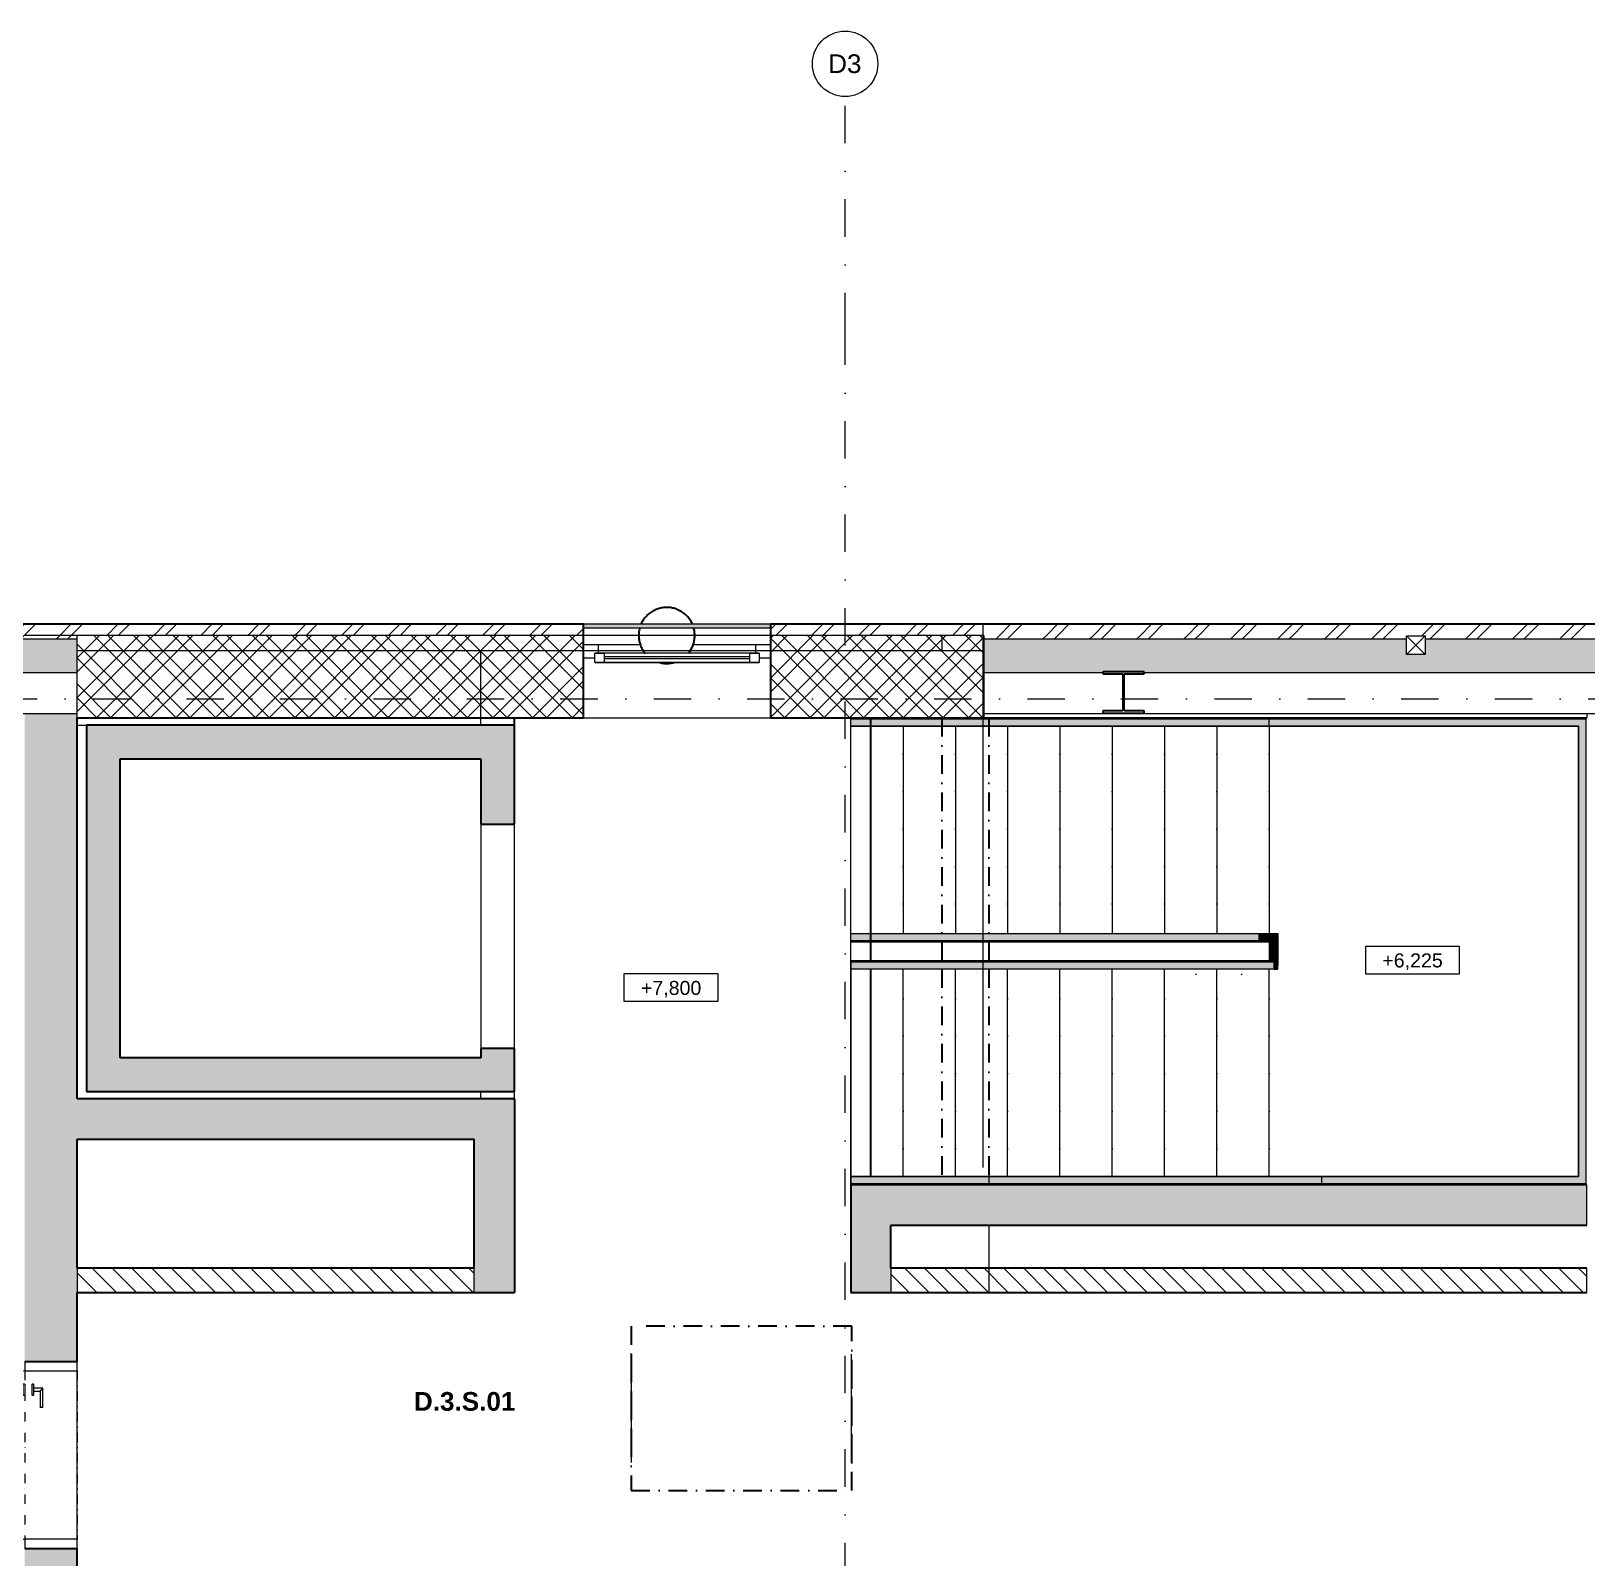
# Model space of a CAD drawing. Header units: millimetres. Extents: x -8379 to 24704, y 54514 to 72403.
# Drawn here: x 3892 to 12218, y 64235 to 72403 of the extents above; entities that cross this region are included whole.
import ezdxf

# ---------------------------------------------------------------- set-up
doc = ezdxf.new("R2010")
doc.units = ezdxf.units.MM
for name, pattern in [('HA_DashDot_10mm-S3mm', [500, 200, -150, 0, -150]), ('HA_DashDot_2_2mm-S0_6mm', [110, 50, -30, 0, -30]), ('HA_DashDot_4mm-S1mm', [200, 100, -50, 0, -50])]:
    doc.linetypes.add(name, pattern=pattern)
for name, color, linetype, lineweight in [('-UNDERLAY_A-CLNG-____-OTLN', 252, 'Continuous', 9), ('-UNDERLAY_A-FLOR-____-OTLN', 252, 'Continuous', 9), ('-UNDERLAY_A-FLOR-____-OVHD', 252, 'HA_DashDot_4mm-S1mm', 25), ('-UNDERLAY_A-ROOF-____-OTLN', 252, 'Continuous', 9), ('-UNDERLAY_A-WALL-____-OTLN', 252, 'Continuous', 9), ('-UNDERLAY_E-LITE-EQPM-OTLN', 252, 'Continuous', 9), ('A-AREA-____-IDEN', 252, 'Continuous', 9), ('A-AREA-____-OTLN', 252, 'Continuous', 5), ('A-DOOR-____-MCUT', 252, 'HA_DashDot_2_2mm-S0_6mm', 9), ('A-DOOR-____-OTLN', 252, 'Continuous', 9), ('A-DOOR-FRAM-MCUT', 252, 'Continuous', 9), ('A-FLOR-____-OTLN', 252, 'Continuous', 9), ('A-FLOR-____-OVHD', 252, 'HA_DashDot_4mm-S1mm', 25), ('A-FLOR-HRAL-OTLN', 252, 'Continuous', 9), ('A-GENM-____-OTLN', 252, 'Continuous', 9), ('A-GLAZ-____-MCUT', 252, 'Continuous', 5), ('A-GLAZ-____-OTLN', 252, 'Continuous', 5), ('A-WALL-____-MCUT', 252, 'Continuous', 9), ('A-WALL-____-PATT', 252, 'Continuous', 25), ('G-____-____-DIMS', 252, 'Continuous', 5), ('I-WALL-____-MCUT', 252, 'Continuous', 25), ('M-HVAC-DUCT-OTLN', 252, 'Continuous', 9), ('S-COLS-____-MCUT', 252, 'Continuous', 25), ('S-COLS-____-OTLN', 252, 'Continuous', 9), ('S-GRID-____-IDEN', 252, 'Continuous', 9), ('S-GRID-____-OTLN', 252, 'Continuous', 5), ('S-STRS-____-OTLN', 252, 'Continuous', 9)]:
    doc.layers.add(name, color=color, linetype=linetype, lineweight=lineweight)
doc.styles.add('Arial', font='arial.ttf', dxfattribs={"height": 100})
doc.styles.add('Arial_1', font='arial.ttf', dxfattribs={"height": 75})
doc.styles.add('Arial_B', font='arialbd.ttf', dxfattribs={"height": 100})
pattern_1 = [(45, (0, 0), (-125.7236, 125.7236), []), (45, (0, 190.5), (-125.7236, 125.7236), [])]
pattern_2 = [(0, (0, 0), (58.594, 33.829), [39.062, -78.125]), (120, (0, 0), (-58.593773, 33.829393), [39.063, -78.125]), (60, (0, 0), (0.000227, 67.658393), [0, -78.125, 39.063, 0])]
pattern_3 = [(135, (0, 0), (-53.03301, -53.03301), [])]

# ---------------------------------------------------------------- blocks, each defined once
blk = doc.blocks.new('HA_LF_GenericSymbol - Default-V4-UDL_3NP-D')
at = {"layer": '-UNDERLAY_E-LITE-EQPM-OTLN'}
for p, q in [((-120.1, -120.1), (-125, -125)), ((120.1, -120.1), (125, -125))]:
    blk.add_line(p, q, dxfattribs=at)
blk = doc.blocks.new('HA_DR_Single_Swing_Solid - In_900x2100-1515930-UDL_3NP-D')
at = {"layer": 'A-DOOR-____-MCUT'}
for p, q in [((-450, 140), (450, 140)), ((-450, -140), (450, -140))]:
    blk.add_line(p, q, dxfattribs=at)
at = {"layer": 'A-DOOR-____-OTLN'}
for p, q in [((-357.5, -42.5), (-357.5, -92)), ((-255, -42.5), (-357.5, -42.5)), ((-342.5, -92), (-342.5, -57.5)), ((-342.5, -57.5), (-255, -57.5)), ((-255, -42.5), (-255, -57.5)), ((-380, -92), (-320, -92)), ((-380, -92), (-380, -100)), ((-320, -100), (-380, -100)), ((-380, -140), (-320, -140)), ((-380, -140), (-380, -148)), ((-320, -148), (-380, -148)), ((-357.5, -148), (-357.5, -197.5)), ((-342.5, -182.5), (-342.5, -148)), ((-320, -100), (-320, -92)), ((-320, -148), (-320, -140)), ((-357.5, -197.5), (-255, -197.5)), ((-255, -182.5), (-342.5, -182.5)), ((-255, -182.5), (-255, -197.5))]:
    blk.add_line(p, q, dxfattribs=at)
at = {"layer": 'A-DOOR-____-OTLN', "lineweight": 5}
blk.add_line((450, -1040), (450, -140), dxfattribs=at)
blk.add_arc((450, -140), 900, 180, 270, dxfattribs=at)
at = {"layer": 'A-DOOR-____-OTLN'}
for points in [[(-342.5, -57.5), (-342.5, -57.5), (-342.6, -57.4), (-343.1, -56.9), (-343.5, -56.5), (-343.9, -56.1), (-344.4, -55.6), (-344.8, -55.2), (-345.4, -54.6), (-346.1, -53.9), (-346.7, -53.3), (-347.1, -52.9), (-347.6, -52.4), (-348.1, -51.9), (-348.5, -51.5), (-349, -51), (-349.5, -50.5), (-350, -50), (-350.5, -49.5), (-351, -49), (-351.5, -48.5), (-351.9, -48.1), (-352.4, -47.6), (-352.9, -47.1), (-353.3, -46.7), (-353.8, -46.2), (-354.2, -45.8), (-354.7, -45.3), (-355.2, -44.8), (-355.6, -44.4), (-356.1, -43.9), (-356.5, -43.5), (-356.9, -43.1), (-357.4, -42.6), (-357.5, -42.5), (-357.5, -42.5)], [(-357.5, -197.5), (-357.5, -197.5), (-357.4, -197.4), (-356.9, -196.9), (-356.5, -196.5), (-356.1, -196.1), (-355.6, -195.6), (-355.2, -195.2), (-354.6, -194.6), (-353.9, -193.9), (-353.3, -193.3), (-352.9, -192.9), (-352.4, -192.4), (-351.9, -191.9), (-351.5, -191.5), (-351, -191), (-350.5, -190.5), (-350, -190), (-349.5, -189.5), (-349, -189), (-348.5, -188.5), (-348.1, -188.1), (-347.6, -187.6), (-347.1, -187.1), (-346.7, -186.7), (-346.2, -186.2), (-345.8, -185.8), (-345.3, -185.3), (-344.8, -184.8), (-344.4, -184.4), (-343.9, -183.9), (-343.5, -183.5), (-343.1, -183.1), (-342.6, -182.6), (-342.5, -182.5), (-342.5, -182.5)]]:
    blk.add_open_spline(points, degree=3, knots=[0, 0, 0, 0, 0.083333, 0.125, 0.166667, 0.208333, 0.229167, 0.25, 0.291667, 0.333333, 0.354167, 0.375, 0.395833, 0.416667, 0.4375, 0.458333, 0.479167, 0.5, 0.520833, 0.541667, 0.5625, 0.583333, 0.604167, 0.625, 0.645833, 0.666667, 0.6875, 0.708333, 0.75, 0.770833, 0.791667, 0.833333, 0.875, 0.916667, 1, 1, 1, 1], dxfattribs=at)
at = {"layer": 'A-DOOR-FRAM-MCUT'}
for p, q in [((-450, 140), (-500, 140)), ((-500, 140), (-500, -140)), ((-450, -140), (-450, 140)), ((500, 140), (450, 140)), ((450, 140), (450, -140)), ((500, -140), (500, 140)), ((-500, -140), (-450, -140)), ((450, -140), (500, -140))]:
    blk.add_line(p, q, dxfattribs=at)
blk = doc.blocks.new('HA_sCO_Generic_H - HEB 220-1380196-UDL_3NP-D')
at = {"layer": 'S-COLS-____-MCUT'}
for p, q in [((110, 110), (-110, 110)), ((-110, 110), (-110, 99)), ((-110, 99), (-3.25, 99)), ((-3.25, 99), (-3.25, -99)), ((3.25, -99), (3.25, 99)), ((3.25, 99), (110, 99)), ((110, 99), (110, 110)), ((-110, -99), (-110, -110)), ((-3.25, -99), (-110, -99)), ((-110, -110), (110, -110)), ((110, -99), (3.25, -99)), ((110, -110), (110, -99))]:
    blk.add_line(p, q, dxfattribs=at)
blk = doc.blocks.new('Top Rail Type - Top Rail_Internal_-1395520-UDL_3NP-D')
at = {"layer": 'A-FLOR-HRAL-OTLN'}
for points in [[(8278.2, 67535.3), (10463.6, 67535.3), (10463.6, 67575.3), (8278.2, 67575.3)], [(10523.6, 67535.3), (10563.6, 67575.3), (10463.6, 67575.3), (10463.6, 67535.3)], [(10563.6, 67475.3), (10563.6, 67575.3), (10523.6, 67535.3), (10523.6, 67475.3)], [(10563.6, 67404.5), (10563.6, 67475.3), (10523.6, 67475.3), (10523.6, 67424.5), (10543.6, 67424.5), (10543.6, 67404.5)], [(8278.2, 67384.5), (10543.6, 67384.5), (10543.6, 67424.5), (8278.2, 67424.5)], [(10563.6, 67384.5), (10563.6, 67404.5), (10543.6, 67404.5), (10543.6, 67384.5)]]:
    blk.add_hatch(color=256, dxfattribs=at).paths.add_polyline_path(points)
for p, q in [((8278.2, 67575.3), (10463.6, 67575.3)), ((10463.6, 67535.3), (8278.2, 67535.3)), ((10463.6, 67535.3), (10463.6, 67575.3)), ((10463.6, 67575.3), (10563.6, 67575.3)), ((10523.6, 67535.3), (10463.6, 67535.3)), ((10523.6, 67475.3), (10523.6, 67535.3)), ((10563.6, 67575.3), (10563.6, 67475.3)), ((10523.6, 67424.5), (10523.6, 67475.3)), ((10563.6, 67475.3), (10563.6, 67404.5)), ((8278.2, 67384.5), (8278.2, 67424.5)), ((8278.2, 67424.5), (10543.6, 67424.5)), ((10543.6, 67384.5), (8278.2, 67384.5)), ((10563.6, 67404.5), (10543.3, 67404.5)), ((10543.3, 67384.5), (10563.6, 67384.5)), ((10543.6, 67424.5), (10543.6, 67384.5)), ((10563.6, 67384.5), (10563.6, 67404.5))]:
    blk.add_line(p, q, dxfattribs=at)
blk = doc.blocks.new('Top Rail Type - Top Rail_Internal_-V5-UDL_3NP-D')
at = {"layer": 'A-FLOR-HRAL-OTLN'}
for p, q in [((8278.2, 67575.3), (10463.6, 67575.3)), ((8278.2, 67535.3), (10463.6, 67535.3)), ((10463.6, 67575.3), (10563.6, 67575.3)), ((10463.6, 67535.3), (10523.6, 67535.3)), ((10523.6, 67535.3), (10523.6, 67424.5)), ((10563.6, 67575.3), (10563.6, 67404.5)), ((8278.2, 67384.5), (8278.2, 67424.5)), ((10523.6, 67424.5), (8278.2, 67424.5)), ((10543.6, 67384.5), (8278.2, 67384.5))]:
    blk.add_line(p, q, dxfattribs=at)
blk = doc.blocks.new('Top Rail Type - Top Rail_Internal_-1395537-UDL_3NP-D')
at = {"layer": 'A-FLOR-HRAL-OTLN'}
for points in [[(8278.2, 68684.5), (10518.2, 68684.5), (10518.2, 68724.5), (8278.2, 68724.5)], [(10518.2, 68684.5), (12172.8, 68684.5), (12212.8, 68724.5), (10518.2, 68724.5)], [(12212.8, 66235.3), (12212.8, 68724.5), (12172.8, 68684.5), (12172.8, 66275.3)], [(8278.2, 66235.3), (10518.2, 66235.3), (10518.2, 66275.3), (8278.2, 66275.3)], [(10518.2, 66235.3), (10798.2, 66235.3), (10798.2, 66275.3), (10518.2, 66275.3)], [(10798.2, 66235.3), (12212.8, 66235.3), (12172.8, 66275.3), (10798.2, 66275.3)]]:
    blk.add_hatch(color=256, dxfattribs=at).paths.add_polyline_path(points)
for p, q in [((8278.2, 68724.5), (10518.2, 68724.5)), ((10518.2, 68684.5), (10518.2, 68724.5)), ((10518.2, 68724.5), (12212.8, 68724.5)), ((12212.8, 68724.5), (12212.8, 66235.3)), ((10518.2, 68684.5), (8278.2, 68684.5)), ((12172.8, 68684.5), (10518.2, 68684.5)), ((12172.8, 66275.3), (12172.8, 68684.5)), ((8278.2, 66235.3), (8278.2, 66275.3)), ((8278.2, 66275.3), (10518.2, 66275.3)), ((10518.2, 66235.3), (8278.2, 66235.3)), ((10518.2, 66275.3), (10798.2, 66275.3)), ((10798.2, 66235.3), (10518.2, 66235.3)), ((10798.2, 66275.3), (12172.8, 66275.3)), ((10798.2, 66275.3), (10798.2, 66235.3)), ((12212.8, 66235.3), (10798.2, 66235.3))]:
    blk.add_line(p, q, dxfattribs=at)
blk = doc.blocks.new('Top Rail Type - Top Rail_Internal_-V6-UDL_3NP-D')
at = {"layer": 'A-FLOR-HRAL-OTLN'}
for p, q in [((8278.2, 68724.5), (10518.2, 68724.5)), ((10518.2, 68724.5), (12212.8, 68724.5)), ((12212.8, 68724.5), (12212.8, 66235.3)), ((8278.2, 68684.5), (10518.2, 68684.5)), ((10518.2, 68684.5), (12172.8, 68684.5)), ((12172.8, 68684.5), (12172.8, 66275.3)), ((8278.2, 66235.3), (8278.2, 66275.3)), ((10798.2, 66275.3), (8278.2, 66275.3)), ((10798.2, 66235.3), (8278.2, 66235.3)), ((12172.8, 66275.3), (10798.2, 66275.3)), ((12212.8, 66235.3), (10798.2, 66235.3))]:
    blk.add_line(p, q, dxfattribs=at)
blk = doc.blocks.new('HA_WD_SinglePanel - 1000x2400-1388438-UDL_3NP-D')
at = {"layer": 'A-GLAZ-____-MCUT'}
for p, q in [((-420, 170), (-500, 170)), ((-420, 125), (-420, 170)), ((500, 170), (420, 170)), ((420, 170), (420, 125)), ((-500, 100), (-440, 100)), ((-440, 75), (-440, 125)), ((-440, 125), (-390, 125)), ((-390, 125), (-390, 75)), ((390, 105), (-390, 105)), ((390, 95), (-390, 95)), ((390, 75), (390, 125)), ((390, 125), (440, 125)), ((440, 125), (440, 75)), ((440, 100), (500, 100)), ((-390, 75), (-440, 75)), ((440, 75), (390, 75))]:
    blk.add_line(p, q, dxfattribs=at)
at = {"layer": 'A-GLAZ-____-OTLN'}
for p, q in [((-195.7, 170), (-420, 170)), ((420, 170), (86.2, 170)), ((440, 125), (-440, 125)), ((-440, 75), (-440, 125)), ((390, 125), (-390, 125)), ((440, 125), (440, 75)), ((-440, 75), (440, 75)), ((390, 75), (-390, 75))]:
    blk.add_line(p, q, dxfattribs=at)
blk = doc.blocks.new('Railing - Railing-1601675-UDL_3NP-D')
at = {"layer": 'A-FLOR-HRAL-OTLN'}
blk.add_hatch(color=256, dxfattribs=at).paths.add_polyline_path([(7848.2, 69209.9), (7848.2, 69229.9), (6848.2, 69229.9), (6848.2, 69209.9), (7542.1, 69209.9)])
for p, q in [((7848.2, 69229.9), (6848.2, 69229.9)), ((6848.2, 69209.9), (7848.2, 69209.9))]:
    blk.add_line(p, q, dxfattribs=at)
blk = doc.blocks.new('HA_GM_ProductsPlaceholder - LP31 -Prosklené zábradlí-V11-UDL_3NP-D')
at = {"layer": 'A-GENM-____-OTLN', "lineweight": 25, "flags": 128}
for points in [[(137.5, 60), (135.7, 63.9), (133, 69.3), (130.2, 74.5), (127.1, 79.7), (123.8, 84.7), (120.3, 89.6), (116.6, 94.3), (112.8, 98.9), (108.7, 103.3), (104.5, 107.6), (100.1, 111.7), (95.6, 115.6), (90.9, 119.3), (86, 122.9), (81, 126.2), (75.9, 129.4), (70.7, 132.3), (65.4, 135), (59.9, 137.5), (54.4, 139.8), (48.7, 141.9), (43, 143.7), (37.2, 145.3), (31.4, 146.7), (25.5, 147.8), (19.6, 148.7), (13.6, 149.4), (7.6, 149.8), (1.6, 150), (-4.4, 149.9), (-10.4, 149.6), (-16.3, 149.1), (-22.3, 148.3), (-28.2, 147.3), (-34.1, 146.1), (-39.9, 144.6), (-45.6, 142.9), (-51.3, 140.9), (-56.9, 138.8), (-62.4, 136.4), (-67.8, 133.8), (-73.1, 131), (-78.3, 127.9), (-83.4, 124.7), (-88.3, 121.3), (-93.1, 117.6), (-97.7, 113.8), (-102.2, 109.8), (-106.5, 105.7), (-110.6, 101.3), (-114.6, 96.8), (-118.4, 92.2), (-121.9, 87.3), (-125.3, 82.4), (-128.5, 77.3), (-131.5, 72.1), (-134.3, 66.8), (-136.9, 61.4), (-137.5, 60)], [(-144.5, 40), (-144.9, 38.8), (-146.3, 33), (-147.5, 27.1), (-148.5, 21.2), (-149.2, 15.2), (-149.7, 9.2), (-150, 3.2), (-150, 0)], [(-150, 0), (-149.9, -6), (-149.5, -12), (-148.9, -18), (-148.1, -23.9), (-147, -29.8), (-145.7, -35.7), (-144.2, -41.5), (-142.4, -47.2), (-140.4, -52.8), (-138.2, -58.4), (-135.7, -63.9), (-133, -69.3), (-130.2, -74.5), (-127.1, -79.7), (-123.8, -84.7), (-120.3, -89.6), (-116.6, -94.3), (-116.1, -95)], [(116, -95), (118.4, -92.2), (121.9, -87.3), (125.3, -82.4), (128.5, -77.3), (131.5, -72.1), (134.3, -66.8), (136.9, -61.4), (139.2, -55.9), (141.3, -50.2), (143.2, -44.6), (144.9, -38.8), (146.3, -33), (147.5, -27.1), (148.5, -21.2), (149.2, -15.2), (149.7, -9.2), (150, -3.2), (150, 0)], [(150, 0), (149.9, 6), (149.5, 12), (148.9, 18), (148.1, 23.9), (147, 29.8), (145.7, 35.7), (144.5, 40)], [(-38.3, -145), (-37.2, -145.3), (-31.4, -146.7), (-25.5, -147.8), (-19.6, -148.7), (-13.6, -149.4), (-7.6, -149.8), (-1.6, -150), (4.4, -149.9), (10.4, -149.6), (16.3, -149.1), (22.3, -148.3), (28.2, -147.3), (34.1, -146.1), (38.3, -145)]]:
    blk.add_lwpolyline(points, dxfattribs=at)
blk = doc.blocks.new('Grid - Radius 3_5mm-353793-UDL_3NP-D')
at = {"layer": 'S-GRID-____-IDEN'}
blk.add_circle((0, 0), 3.5, dxfattribs=at)
blk = doc.blocks.new('Spot Elevations - Generic-448778-UDL_3NP-D')
at = {"layer": 'G-____-____-DIMS', "lineweight": 9}
for p, q in [((-5, 0), (-5, 3)), ((-5, 3), (5, 3)), ((5, 3), (5, 0)), ((5, 0), (-5, 0))]:
    blk.add_line(p, q, dxfattribs=at)

msp = doc.modelspace()

# ---------------------------------------------------------------- hatches: boundary and pattern name
at = {"layer": 'A-WALL-____-PATT', "lineweight": 5}
h = msp.add_hatch(dxfattribs=at)
h.set_pattern_fill('FP_2', color=256, style=0, pattern_type=2)
h.set_pattern_definition(pattern_1)
h.paths.add_polyline_path([(-1762.8, 69169.9), (223.2, 69169.9), (223.2, 69229.9), (-5741.8, 69229.9), (-5741.8, 69169.9)])
h.paths.add_polyline_path([(1223.2, 69169.9), (6848.2, 69169.9), (6848.2, 69229.9), (1223.2, 69229.9)])
h.paths.add_polyline_path([(7848.2, 69169.9), (15297.3, 69169.9), (15297.3, 69229.9), (7848.2, 69229.9)])
h.paths.add_polyline_path([(18087.7, 69169.9), (22298.2, 69169.9), (22298.2, 69229.9), (16297.3, 69229.9), (16297.3, 69169.9)])
h = msp.add_hatch(dxfattribs=at)
h.set_pattern_fill('FP_2', color=256, style=0, pattern_type=2)
h.set_pattern_definition(pattern_1)
h.paths.add_polyline_path([(4137.3, 69149.9), (4137.3, 69169.9), (1223.2, 69169.9), (1223.2, 69149.9), (1473.2, 69149.9), (1473.2, 69167.1), (1573.2, 69167.1), (1573.2, 69149.9), (3199.8, 69149.9)])
h.paths.add_polyline_path([(223.2, 69149.9), (223.2, 69169.9), (-5741.8, 69169.9), (-5741.8, 69149.9), (-5051.8, 69149.9), (-5051.8, 69167.1), (-4951.8, 69167.1), (-4951.8, 69149.9), (-1762.8, 69149.9)])
h = msp.add_hatch(dxfattribs=at)
h.set_pattern_fill('FP_3', color=256, style=0, pattern_type=2)
h.set_pattern_definition(pattern_2)
h.paths.add_polyline_path([(-5741.8, 68969.9), (-5631.8, 68969.9), (-5631.8, 68974.9), (-5411.8, 68974.9), (-5411.8, 68969.9), (-826.8, 68969.9), (-826.8, 68974.9), (-606.8, 68974.9), (-606.8, 68969.9), (223.2, 68969.9), (223.2, 69149.9), (-4951.8, 69149.9), (-4951.8, 69067.1), (-5051.8, 69067.1), (-5051.8, 69149.9), (-5741.8, 69149.9), (-5741.8, 68974.9)])
h.paths.add_polyline_path([(4137.3, 68969.9), (4137.3, 69149.9), (1573.2, 69149.9), (1573.2, 69067.1), (1473.2, 69067.1), (1473.2, 69149.9), (1223.2, 69149.9), (1223.2, 68969.9), (1798.2, 68969.9), (1798.2, 68974.9), (2018.2, 68974.9), (2018.2, 68969.9), (3199.8, 68969.9)])
h = msp.add_hatch(dxfattribs=at)
h.set_pattern_fill('FP_4', color=256, style=0, pattern_type=2)
h.set_pattern_definition([(45, (0, 0), (-106.06602, 106.06602), []), (45, (75, 0), (-106.06602, 106.06602), []), (315, (0, 0), (106.06602, 106.06602), []), (315, (75, 0), (106.06602, 106.06602), [])])
h.paths.add_polyline_path([(8162.4, 68729.9), (8990.7, 68729.9), (8990.7, 69169.9), (7848.2, 69169.9), (7848.2, 68729.9)])
h.paths.add_polyline_path([(4137.3, 68729.9), (6848.2, 68729.9), (6848.2, 69169.9), (4137.3, 69169.9), (4137.3, 68749.9)])
h = msp.add_hatch(dxfattribs=at)
h.set_pattern_fill('FP_2', color=256, style=0, pattern_type=2)
h.set_pattern_definition(pattern_1)
h.paths.add_polyline_path([(14983.2, 69149.9), (15297.3, 69149.9), (15297.3, 69169.9), (8990.7, 69169.9), (8990.7, 69149.9), (11253.2, 69149.9), (11253.2, 69167.1), (11353.2, 69167.1), (11353.2, 69149.9), (14883.2, 69149.9), (14883.2, 69167.1), (14983.2, 69167.1)])
h.paths.add_polyline_path([(16297.3, 69149.9), (21698.2, 69149.9), (21698.2, 69167.1), (21798.2, 69167.1), (21798.2, 69149.9), (22238.2, 69149.9), (22238.2, 69169.9), (16297.3, 69169.9)])
h = msp.add_hatch(dxfattribs=at)
h.set_pattern_fill('FP_3', color=256, style=0, pattern_type=2)
h.set_pattern_definition(pattern_2)
h.paths.add_polyline_path([(21798.2, 68969.9), (21908.2, 68969.9), (21908.2, 68974.9), (22128.2, 68974.9), (22128.2, 68969.9), (22238.2, 68969.9), (22238.2, 69149.9), (21798.2, 69149.9), (21798.2, 69067.1), (21698.2, 69067.1), (21698.2, 69149.9), (16297.3, 69149.9), (16297.3, 68969.9), (17283.2, 68969.9), (17283.2, 68974.9), (17503.2, 68974.9), (17503.2, 68969.9), (21698.2, 68969.9)])
h.paths.add_polyline_path([(8990.7, 68969.9), (9628.2, 68969.9), (9628.2, 68974.9), (9848.2, 68974.9), (9848.2, 68969.9), (14283.2, 68969.9), (14283.2, 68974.9), (14503.2, 68974.9), (14503.2, 68969.9), (15297.3, 68969.9), (15297.3, 69149.9), (14983.2, 69149.9), (14983.2, 69067.1), (14883.2, 69067.1), (14883.2, 69149.9), (11353.2, 69149.9), (11353.2, 69067.1), (11253.2, 69067.1), (11253.2, 69149.9), (8990.7, 69149.9), (8990.7, 68974.9)])
at = {"layer": 'A-WALL-____-PATT'}
h = msp.add_hatch(color=256, dxfattribs=at)
h.paths.add_polyline_path([(4137.3, 63904.9), (4137.3, 64284.9), (3857.3, 64284.9), (3857.3, 63904.9)])
h.paths.add_polyline_path([(3975.2, 65284.9), (4137.3, 65284.9), (4137.3, 68749.9), (3857.3, 68749.9), (3857.3, 65284.9)])
at = {"layer": 'A-WALL-____-PATT', "lineweight": 9}
for points in [[(4188.2, 66909.9), (4368.2, 66909.9), (4368.2, 68689.9), (4188.2, 68689.9), (4188.2, 67483.6)], [(4368.2, 68509.9), (6298.2, 68509.9), (6298.2, 68689.9), (4368.2, 68689.9)], [(4188.2, 66729.9), (6298.2, 66729.9), (6298.2, 66909.9), (4188.2, 66909.9)], [(5681.1, 66474.9), (6263.2, 66474.9), (6263.2, 66689.9), (4137.3, 66689.9), (4137.3, 66474.9)], [(8278.2, 66014.9), (12218.2, 66014.9), (12218.2, 66229.9), (8278.2, 66229.9), (8278.2, 66141.9)], [(8493.2, 65654.9), (8493.2, 66014.9), (8278.2, 66014.9), (8278.2, 65654.9)]]:
    msp.add_hatch(color=256, dxfattribs=at).paths.add_polyline_path(points)
h = msp.add_hatch(color=256, dxfattribs=at)
h.paths.add_polyline_path([(6298.2, 66729.9), (6478.2, 66729.9), (6478.2, 66959.9), (6298.2, 66959.9), (6298.2, 66909.9)])
h.paths.add_polyline_path([(6478.2, 68159.9), (6478.2, 68689.9), (6298.2, 68689.9), (6298.2, 68159.9)])
at = {"layer": 'A-WALL-____-PATT'}
msp.add_hatch(color=256, dxfattribs=at).paths.add_polyline_path([(6263.2, 65654.9), (6478.2, 65654.9), (6478.2, 66689.9), (6263.2, 66689.9), (6263.2, 65784.9)])
at = {"layer": 'A-WALL-____-PATT', "lineweight": 5}
h = msp.add_hatch(dxfattribs=at)
h.set_pattern_fill('FP_5', color=256, style=0, pattern_type=2)
h.set_pattern_definition(pattern_3)
h.paths.add_polyline_path([(4137.3, 65654.9), (6263.2, 65654.9), (6263.2, 65784.9), (4137.3, 65784.9)])
h = msp.add_hatch(dxfattribs=at)
h.set_pattern_fill('FP_5', color=256, style=0, pattern_type=2)
h.set_pattern_definition(pattern_3)
h.paths.add_polyline_path([(11884.4, 65654.9), (12218.2, 65654.9), (12218.2, 65784.9), (8493.2, 65784.9), (8493.2, 65654.9), (10643.7, 65654.9)])

# ---------------------------------------------------------------- linework, layer by layer
at = {"layer": '-UNDERLAY_A-CLNG-____-OTLN'}
for p, q in [((6478.2, 68689.9), (6478.2, 68729.9)), ((6848.2, 68729.9), (7848.2, 68729.9)), ((6478.2, 66959.9), (6478.2, 68159.9)), ((8278.2, 67424.5), (8278.2, 66235.3)), ((6478.2, 66689.9), (6478.2, 66729.9)), ((4137.3, 64284.9), (4137.3, 65284.9))]:
    msp.add_line(p, q, dxfattribs=at)
at = {"layer": '-UNDERLAY_A-FLOR-____-OTLN'}
for p, q in [((6298.2, 68689.9), (6298.2, 69089.9)), ((8766.6, 69089.9), (8985.7, 69089.9)), ((6298.2, 66689.9), (6298.2, 66729.9)), ((9016.6, 66323.7), (9016.6, 66229.9)), ((9016.6, 66014.9), (9016.6, 65654.9))]:
    msp.add_line(p, q, dxfattribs=at)
at = {"layer": '-UNDERLAY_A-FLOR-____-OVHD'}
for p, q in [((7102.8, 65475.3), (7102.8, 64594.5)), ((8283.7, 65475.3), (7102.8, 65475.3)), ((8283.7, 64594.5), (8283.7, 65475.3)), ((7102.8, 65325.3), (7102.8, 64744.5)), ((8283.7, 64744.5), (8283.7, 65325.3)), ((7102.8, 64594.5), (8283.7, 64594.5))]:
    msp.add_line(p, q, dxfattribs=at)
at = {"layer": '-UNDERLAY_A-ROOF-____-OTLN'}
for p, q in [((8985.7, 69229.9), (8985.7, 66323.7)), ((7103.2, 65324.9), (7103.2, 64744.9)), ((8283.2, 64744.9), (8283.2, 65324.9))]:
    msp.add_line(p, q, dxfattribs=at)
at = {"layer": '-UNDERLAY_A-WALL-____-OTLN'}
for p, q in [((7848.2, 69169.9), (3857.3, 69169.9)), ((8766.6, 69169.9), (8766.6, 69089.9)), ((4137.3, 69089.9), (8766.6, 69089.9)), ((4137.3, 68689.9), (4188.2, 68689.9))]:
    msp.add_line(p, q, dxfattribs=at)
at = {"layer": 'A-AREA-____-OTLN', "lineweight": 25}
for p, q in [((6478.2, 68689.9), (6478.2, 68729.9)), ((8385.7, 67424.5), (8385.7, 68729.9)), ((8385.7, 66275.3), (8385.7, 67384.5)), ((8385.7, 66229.9), (8385.7, 66235.3))]:
    msp.add_line(p, q, dxfattribs=at)
at = {"layer": 'A-FLOR-____-OTLN'}
for p, q in [((8278.2, 67424.5), (8278.2, 68729.9)), ((6298.2, 68159.9), (6298.2, 66959.9)), ((8278.2, 66229.9), (8278.2, 66235.3))]:
    msp.add_line(p, q, dxfattribs=at)
at = {"layer": 'A-FLOR-____-OVHD'}
for p, q in [((8766.6, 68729.9), (8766.6, 67424.5)), ((9016.6, 68729.9), (9016.6, 67424.5)), ((8766.6, 67384.5), (8766.6, 66275.3)), ((9016.6, 67384.5), (9016.6, 66275.3)), ((8766.6, 66235.3), (8766.6, 66229.9))]:
    msp.add_line(p, q, dxfattribs=at)
at = {"layer": 'A-WALL-____-MCUT'}
for p, q in [((4137.3, 69149.9), (1573.2, 69149.9)), ((4137.3, 68729.9), (4137.3, 69169.9)), ((8990.7, 69169.9), (7848.2, 69169.9)), ((11253.2, 69149.9), (8990.7, 69149.9)), ((14883.2, 69149.9), (11353.2, 69149.9)), ((4137.3, 68969.9), (2018.2, 68969.9)), ((9628.2, 68969.9), (8990.7, 68969.9)), ((14283.2, 68969.9), (9848.2, 68969.9)), ((4137.3, 68749.9), (1223.2, 68749.9)), ((15297.3, 68749.9), (8990.7, 68749.9)), ((12218.2, 68749.9), (12218.2, 68729.9)), ((12218.2, 66014.9), (12218.2, 66229.9)), ((4137.3, 65784.9), (4137.3, 65654.9)), ((6263.2, 65654.9), (6263.2, 65784.9)), ((8493.2, 65784.9), (8493.2, 65654.9)), ((12218.2, 65654.9), (12218.2, 65784.9))]:
    msp.add_line(p, q, dxfattribs=at)
at = {"layer": 'A-WALL-____-MCUT', "lineweight": 25}
for p, q in [((6848.2, 68729.9), (6848.2, 69169.9)), ((7848.2, 69169.9), (7848.2, 68729.9)), ((8990.7, 68729.9), (8990.7, 69169.9)), ((4137.3, 68729.9), (6848.2, 68729.9)), ((7848.2, 68729.9), (12218.2, 68729.9))]:
    msp.add_line(p, q, dxfattribs=at)
at = {"layer": 'I-WALL-____-MCUT'}
for p, q in [((6848.2, 69229.9), (1223.2, 69229.9)), ((6848.2, 69169.9), (6848.2, 69229.9)), ((15297.3, 69229.9), (7848.2, 69229.9)), ((7848.2, 69229.9), (7848.2, 69169.9)), ((4137.3, 66689.9), (4137.3, 68729.9)), ((4188.2, 68689.9), (4188.2, 66729.9)), ((6478.2, 68689.9), (4188.2, 68689.9)), ((6478.2, 68159.9), (6478.2, 68689.9)), ((4368.2, 66909.9), (4368.2, 68509.9)), ((4368.2, 68509.9), (6298.2, 68509.9)), ((6298.2, 68509.9), (6298.2, 68159.9)), ((6298.2, 68159.9), (6478.2, 68159.9)), ((6298.2, 66959.9), (6298.2, 66909.9)), ((6478.2, 66959.9), (6298.2, 66959.9)), ((6478.2, 66729.9), (6478.2, 66959.9)), ((6298.2, 66909.9), (4368.2, 66909.9)), ((4188.2, 66729.9), (6478.2, 66729.9)), ((6478.2, 66689.9), (4137.3, 66689.9)), ((6478.2, 66689.9), (6478.2, 65654.9)), ((4137.3, 66474.9), (6263.2, 66474.9)), ((4137.3, 65784.9), (4137.3, 66474.9)), ((6263.2, 65784.9), (6263.2, 66474.9)), ((12218.2, 66229.9), (8278.2, 66229.9)), ((8278.2, 66229.9), (8278.2, 65654.9)), ((8493.2, 66014.9), (12218.2, 66014.9)), ((8493.2, 65784.9), (8493.2, 66014.9)), ((6263.2, 65784.9), (4137.3, 65784.9)), ((12218.2, 65784.9), (8493.2, 65784.9)), ((4137.3, 65284.9), (4137.3, 65654.9)), ((4137.3, 65654.9), (6478.2, 65654.9)), ((8278.2, 65654.9), (12218.2, 65654.9)), ((3857.3, 65284.9), (4137.3, 65284.9)), ((3857.3, 64284.9), (4137.3, 64284.9)), ((4137.3, 64184.9), (4137.3, 64284.9))]:
    msp.add_line(p, q, dxfattribs=at)
at = {"layer": 'M-HVAC-DUCT-OTLN', "lineweight": 5}
for p, q in [((11253.2, 69167.1), (11353.2, 69067.1)), ((11253.2, 69067.1), (11353.2, 69167.1)), ((11253.2, 69167.1), (11353.2, 69167.1)), ((11253.2, 69067.1), (11253.2, 69167.1)), ((11353.2, 69167.1), (11353.2, 69067.1)), ((11353.2, 69067.1), (11253.2, 69067.1))]:
    msp.add_line(p, q, dxfattribs=at)
at = {"layer": 'S-GRID-____-OTLN', "linetype": 'HA_DashDot_10mm-S3mm', "lineweight": 9}
for p, q in [((8248.2, 70803), (8248.2, 72053)), ((8248.2, 56114.1), (8248.2, 70803)), ((-6778.8, 68829.9), (23103.6, 68829.9))]:
    msp.add_line(p, q, dxfattribs=at)
at = {"layer": 'S-STRS-____-OTLN', "linetype": 'HA_DashDot_4mm-S1mm'}
for p, q in [((8558.2, 68729.9), (8558.2, 68724.5)), ((8838.2, 68729.9), (8838.2, 68724.5)), ((9118.2, 68729.9), (9118.2, 68724.5)), ((9398.2, 68729.9), (9398.2, 68724.5)), ((9678.2, 68729.9), (9678.2, 68724.5)), ((9958.2, 68729.9), (9958.2, 68724.5)), ((10238.2, 68729.9), (10238.2, 68724.5)), ((10518.2, 68729.9), (10518.2, 68724.5)), ((8558.2, 68684.5), (8558.2, 67575.3)), ((8838.2, 68684.5), (8838.2, 67575.3)), ((9118.2, 68684.5), (9118.2, 67575.3)), ((9398.2, 68684.5), (9398.2, 67575.3)), ((9678.2, 68684.5), (9678.2, 67575.3)), ((9958.2, 68684.5), (9958.2, 67575.3)), ((10238.2, 68684.5), (10238.2, 67575.3)), ((10518.2, 68684.5), (10518.2, 67575.3)), ((8558.2, 67535.3), (8558.2, 67529.9)), ((8838.2, 67535.3), (8838.2, 67529.9)), ((9118.2, 67535.3), (9118.2, 67529.9)), ((9398.2, 67535.3), (9398.2, 67529.9)), ((9678.2, 67535.3), (9678.2, 67529.9)), ((9958.2, 67535.3), (9958.2, 67529.9)), ((10238.2, 67535.3), (10238.2, 67529.9)), ((10518.2, 67535.3), (10518.2, 67529.9)), ((8558.2, 67424.5), (8558.2, 67429.9)), ((8558.2, 66275.3), (8558.2, 67384.5)), ((8838.2, 67424.5), (8838.2, 67429.9)), ((8838.2, 66275.3), (8838.2, 67384.5)), ((9118.2, 67424.5), (9118.2, 67429.9)), ((9118.2, 66275.3), (9118.2, 67384.5)), ((9398.2, 67424.5), (9398.2, 67429.9)), ((9398.2, 66275.3), (9398.2, 67384.5)), ((9678.2, 67424.5), (9678.2, 67429.9)), ((9678.2, 66275.3), (9678.2, 67384.5)), ((9958.2, 67424.5), (9958.2, 67429.9)), ((9958.2, 66275.3), (9958.2, 67384.5)), ((10238.2, 67424.5), (10238.2, 67429.9)), ((10238.2, 66275.3), (10238.2, 67384.5)), ((10518.2, 67424.5), (10518.2, 67429.9)), ((10518.2, 66275.3), (10518.2, 67384.5)), ((8558.2, 66229.9), (8558.2, 66235.3)), ((8838.2, 66229.9), (8838.2, 66235.3)), ((9118.2, 66229.9), (9118.2, 66235.3)), ((9398.2, 66229.9), (9398.2, 66235.3)), ((9678.2, 66229.9), (9678.2, 66235.3)), ((9958.2, 66229.9), (9958.2, 66235.3)), ((10238.2, 66229.9), (10238.2, 66235.3)), ((10518.2, 66229.9), (10518.2, 66235.3))]:
    msp.add_line(p, q, dxfattribs=at)
at = {"layer": 'S-STRS-____-OTLN'}
for p, q in [((8558.2, 68729.9), (8558.2, 68724.5)), ((8838.2, 68729.9), (8838.2, 68724.5)), ((9118.2, 68729.9), (9118.2, 68724.5)), ((9398.2, 68729.9), (9398.2, 68724.5)), ((9678.2, 68729.9), (9678.2, 68724.5)), ((9958.2, 68729.9), (9958.2, 68724.5)), ((10238.2, 68729.9), (10238.2, 68724.5)), ((10518.2, 68729.9), (10518.2, 68724.5)), ((8558.2, 68684.5), (8558.2, 67575.3)), ((8838.2, 68684.5), (8838.2, 67575.3)), ((9118.2, 68684.5), (9118.2, 67575.3)), ((9398.2, 68684.5), (9398.2, 67575.3)), ((9678.2, 68684.5), (9678.2, 67575.3)), ((9958.2, 68684.5), (9958.2, 67575.3)), ((10238.2, 68684.5), (10238.2, 67575.3)), ((10518.2, 68684.5), (10518.2, 67575.3)), ((8278.2, 67529.9), (8558.2, 67529.9)), ((8558.2, 67535.3), (8558.2, 67529.9)), ((8558.2, 67529.9), (8838.2, 67529.9)), ((8838.2, 67535.3), (8838.2, 67529.9)), ((8838.2, 67529.9), (9118.2, 67529.9)), ((9118.2, 67535.3), (9118.2, 67529.9)), ((9118.2, 67529.9), (9398.2, 67529.9)), ((9398.2, 67535.3), (9398.2, 67529.9)), ((9398.2, 67529.9), (9678.2, 67529.9)), ((9678.2, 67535.3), (9678.2, 67529.9)), ((9678.2, 67529.9), (9958.2, 67529.9)), ((9958.2, 67535.3), (9958.2, 67529.9)), ((9958.2, 67529.9), (10238.2, 67529.9)), ((10238.2, 67535.3), (10238.2, 67529.9)), ((10238.2, 67529.9), (10518.2, 67529.9)), ((10518.2, 67535.3), (10518.2, 67529.9)), ((10518.2, 67529.9), (10518.2, 67429.9)), ((8278.2, 67424.5), (8278.2, 67429.9)), ((8558.2, 67429.9), (8278.2, 67429.9)), ((8278.2, 66275.3), (8278.2, 67384.5)), ((8838.2, 67429.9), (8558.2, 67429.9)), ((8558.2, 67424.5), (8558.2, 67429.9)), ((8558.2, 66275.3), (8558.2, 67384.5)), ((9118.2, 67429.9), (8838.2, 67429.9)), ((8838.2, 67424.5), (8838.2, 67429.9)), ((8838.2, 66275.3), (8838.2, 67384.5)), ((9398.2, 67429.9), (9118.2, 67429.9)), ((9118.2, 67424.5), (9118.2, 67429.9)), ((9118.2, 66275.3), (9118.2, 67384.5)), ((9678.2, 67429.9), (9398.2, 67429.9)), ((9398.2, 67424.5), (9398.2, 67429.9)), ((9398.2, 66275.3), (9398.2, 67384.5)), ((9958.2, 67429.9), (9678.2, 67429.9)), ((9678.2, 67424.5), (9678.2, 67429.9)), ((9678.2, 66275.3), (9678.2, 67384.5)), ((10238.2, 67429.9), (9958.2, 67429.9)), ((9958.2, 67424.5), (9958.2, 67429.9)), ((9958.2, 66275.3), (9958.2, 67384.5)), ((10518.2, 67429.9), (10238.2, 67429.9)), ((10238.2, 67424.5), (10238.2, 67429.9)), ((10238.2, 66275.3), (10238.2, 67384.5)), ((10518.2, 67424.5), (10518.2, 67429.9)), ((10518.2, 66275.3), (10518.2, 67384.5)), ((8278.2, 66229.9), (8278.2, 66235.3)), ((8558.2, 66229.9), (8558.2, 66235.3)), ((8838.2, 66229.9), (8838.2, 66235.3)), ((9118.2, 66229.9), (9118.2, 66235.3)), ((9398.2, 66229.9), (9398.2, 66235.3)), ((9678.2, 66229.9), (9678.2, 66235.3)), ((9958.2, 66229.9), (9958.2, 66235.3)), ((10238.2, 66229.9), (10238.2, 66235.3)), ((10518.2, 66229.9), (10518.2, 66235.3))]:
    msp.add_line(p, q, dxfattribs=at)

# ---------------------------------------------------------------- block references
at = {"layer": '-UNDERLAY_E-LITE-EQPM-OTLN'}
msp.add_blockref('HA_LF_GenericSymbol - Default-V4-UDL_3NP-D', (10248.2, 67479.9), dxfattribs=at)
at = {"layer": 'A-DOOR-____-OTLN', "rotation": 270.0000000000001}
msp.add_blockref('HA_DR_Single_Swing_Solid - In_900x2100-1515930-UDL_3NP-D', (3997.3, 64784.9), dxfattribs=at)
at = {"layer": 'A-FLOR-HRAL-OTLN'}
for name in ['Railing - Railing-1601675-UDL_3NP-D', 'Top Rail Type - Top Rail_Internal_-1395537-UDL_3NP-D', 'Top Rail Type - Top Rail_Internal_-V6-UDL_3NP-D', 'Top Rail Type - Top Rail_Internal_-1395520-UDL_3NP-D', 'Top Rail Type - Top Rail_Internal_-V5-UDL_3NP-D']:
    msp.add_blockref(name, (0, 0), dxfattribs=at)
at = {"layer": 'A-GENM-____-OTLN'}
msp.add_blockref('HA_GM_ProductsPlaceholder - LP31 -Prosklené zábradlí-V11-UDL_3NP-D', (7293.5, 69169.9), dxfattribs=at)
at = {"layer": 'A-GLAZ-____-OTLN'}
msp.add_blockref('HA_WD_SinglePanel - 1000x2400-1388438-UDL_3NP-D', (7348.2, 68949.9), dxfattribs=at)
at = {"layer": 'G-____-____-DIMS', "lineweight": 9, "xscale": 49.99999999999998, "yscale": 49.99999999999998, "zscale": 49.99999999999998}
for p in [(11284.7, 67357.9), (7316.4, 67210.7)]:
    msp.add_blockref('Spot Elevations - Generic-448778-UDL_3NP-D', p, dxfattribs=at)
at = {"layer": 'S-COLS-____-OTLN'}
msp.add_blockref('HA_sCO_Generic_H - HEB 220-1380196-UDL_3NP-D', (9738.2, 68864.9), dxfattribs=at)
at = {"layer": 'S-GRID-____-IDEN', "xscale": 49.99999999999998, "yscale": 49.99999999999998, "zscale": 49.99999999999998}
msp.add_blockref('Grid - Radius 3_5mm-353793-UDL_3NP-D', (8248.2, 72228), dxfattribs=at)

# ---------------------------------------------------------------- texts
at = {"layer": 'A-AREA-____-IDEN', "lineweight": 5, "insert": (5940.3, 65122.1), "char_height": 100, "width": 673.417, "attachment_point": 1, "style": 'Arial_B'}
msp.add_mtext('D.3.S.01', dxfattribs=at)
at = {"layer": 'S-GRID-____-IDEN', "lineweight": 5, "insert": (8157.3, 72278.7), "char_height": 100, "width": 220.464, "attachment_point": 1, "style": 'Arial'}
msp.add_mtext('D3', dxfattribs=at)

# ---------------------------------------------------------------- next in the draw order: texts
at = {"layer": 'G-____-____-DIMS', "lineweight": 9, "char_height": 75, "width": 386.567, "attachment_point": 1, "line_spacing_factor": 0.941778, "style": 'Arial_1', "bg_fill": 3, "box_fill_scale": 1.25, "bg_fill_color": 256, "bg_fill_true_color": 13158600, "bg_fill_transparency": 0}
for s, insert in [('+6,225', (11123.6, 67468.8)), ('+7,800', (7155.3, 67321.6))]:
    msp.add_mtext(s, dxfattribs=dict(at, insert=insert))

doc.saveas('drawing.dxf')
